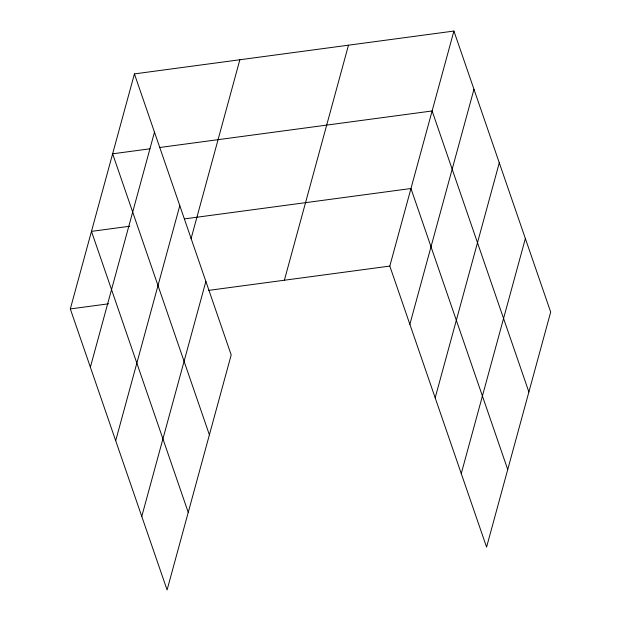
<?xml version="1.0" encoding="UTF-8"?>
<svg xmlns="http://www.w3.org/2000/svg" width="621" height="621" viewBox="0 0 621 621"><rect width="100%" height="100%" fill="white"/><g stroke="black" fill="none" stroke-linecap="round" stroke-linejoin="round"><path stroke-width="0.93" d="M134.423 73.899L231.191 354.917L167.088 589.95L70.32 308.932L134.423 73.899L453.912 31.05L550.68 312.068L486.577 547.101L389.809 266.083L453.912 31.05M90.379 367.166L154.482 132.141M115.692 440.685L179.795 205.652M191.051 238.728L239.853 59.763M141.774 516.431L205.877 281.398M284.379 280.226L348.482 45.193M409.868 324.317L473.963 89.284M435.181 397.836L499.284 162.803M461.263 473.582L525.358 238.549M150.01 148.799L112.634 153.814L209.393 434.832M159.597 147.511L432.123 110.965L528.882 391.975M129.82 226.23L91.481 231.369L188.241 512.387M184.453 218.903L410.962 188.52L507.73 469.538M70.32 308.932L108.659 303.793M208.439 290.411L389.809 266.083"/></g></svg>
